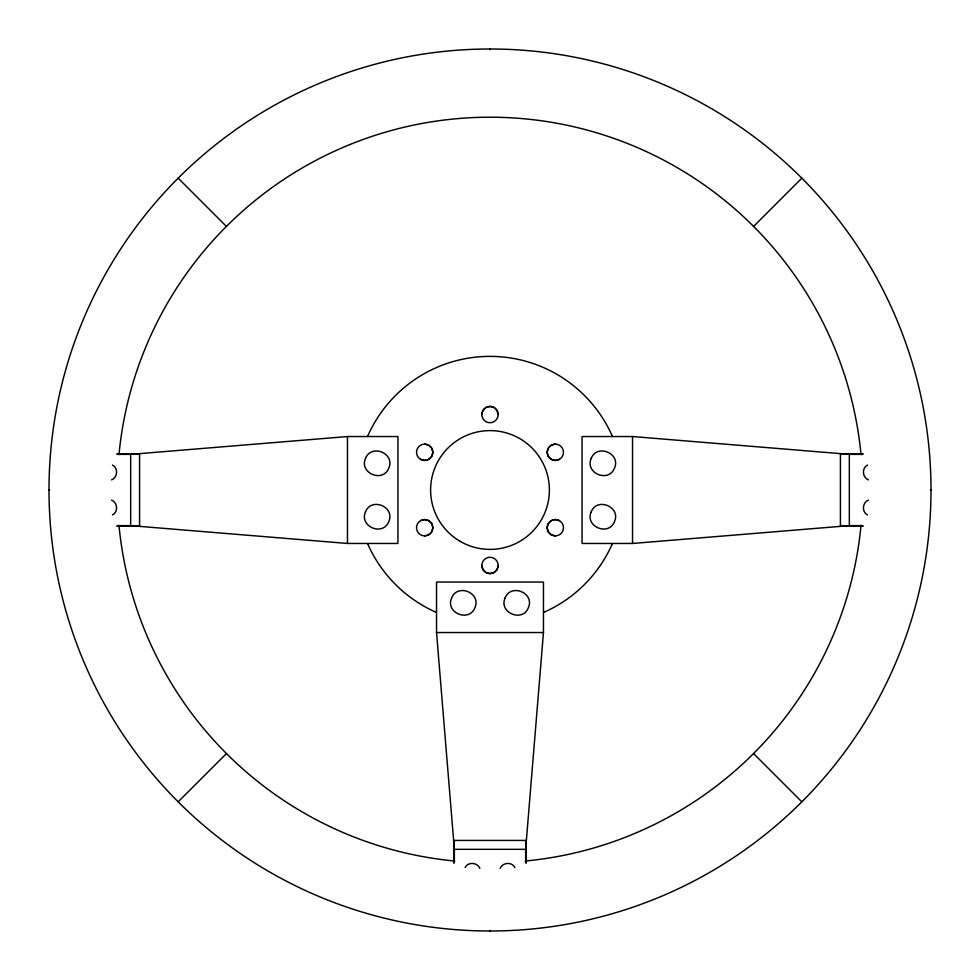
<?xml version="1.0" encoding="UTF-8"?>
<svg xmlns="http://www.w3.org/2000/svg" width="980" height="980" viewBox="0 0 980 980"><rect width="100%" height="100%" fill="white"/><g stroke="black" fill="none" stroke-linecap="round" stroke-linejoin="round"><path stroke-width="1.47" d="M525.758 847.823L543.459 632.541L543.459 582.059L436.541 582.059L436.541 632.541L454.242 847.823M481.829 414.565L482.932 410.498L485.896 407.496L490 406.406L494.104 407.496L497.068 410.498L498.171 414.565A8.171 8.171 0 0 1 485.921 421.645A8.171 8.171 0 0 1 485.921 407.496A8.171 8.171 0 0 1 498.171 414.565M498.171 565.436A8.171 8.171 0 0 1 485.921 572.504A8.171 8.171 0 0 1 485.921 558.355A8.171 8.171 0 0 1 498.171 565.436L497.068 569.503L494.104 572.504L490 573.594L485.896 572.504L482.932 569.503L481.829 565.436M465.096 867.52C468.024 861.579 477.517 862.327 479.869 868.427M500.131 868.427C502.483 862.327 511.977 861.579 514.904 867.52M178.164 801.836L226.466 753.534M753.534 226.466L801.836 178.164M111.573 479.869C117.674 477.517 118.421 468.024 112.48 465.096M112.48 514.904C118.421 511.977 117.674 502.483 111.573 500.131M867.52 465.096C861.579 468.024 862.327 477.517 868.427 479.869M868.427 500.131C862.327 502.483 861.579 511.977 867.52 514.904M559.396 459.351L555.329 460.453L551.238 459.351L548.237 456.386L547.171 452.282L548.237 448.215L551.238 445.214L555.329 444.124M420.591 520.637A8.171 8.171 0 0 1 432.841 527.718A8.171 8.171 0 0 1 420.591 534.786A8.171 8.171 0 0 1 420.591 520.637L424.671 519.547L428.762 520.649L431.764 523.614L432.829 527.718L431.764 531.785L428.762 534.786L424.671 535.876M132.178 454.242L347.459 436.541L397.941 436.541L397.941 543.459L347.459 543.459L132.178 525.758M847.823 454.242L632.541 436.541L582.059 436.541L582.059 543.459L632.541 543.459L847.823 525.758M116.828 453.765L139.577 453.765L139.577 526.236L116.828 526.236M863.172 453.765L840.423 453.765L840.423 526.236L863.172 526.236M117.306 454.365L130.671 454.365L130.671 525.635L117.306 525.635M862.694 454.365L849.329 454.365L849.329 525.635L862.694 525.635M49 490L49.662 490M930.339 490L931 490A441 441 0 0 0 269.5 108.082A441 441 0 0 0 269.5 871.918A441 441 0 0 0 931 490M436.541 632.541L543.459 632.541M424.671 444.124L428.762 445.214L431.764 448.215L432.829 452.282L431.764 456.386L428.762 459.351L424.671 460.453L420.604 459.351A8.171 8.171 0 0 1 420.591 445.214A8.171 8.171 0 0 1 432.841 452.282A8.171 8.171 0 0 1 420.591 459.363M555.329 535.876L551.238 534.786L548.237 531.785L547.171 527.718L548.237 523.614L551.238 520.649L555.329 519.547L559.396 520.649M178.164 178.164L226.466 226.466M753.534 753.534L801.836 801.836M632.541 436.541L632.541 543.459M526.236 863.172L526.236 840.423L453.765 840.423L453.765 863.172M525.635 862.694L525.635 849.329L454.365 849.329L454.365 862.694M490 49L490 49.662M490 930.339L490 931M347.459 436.541L347.459 543.459M861.016 525.427A372.694 372.694 0 0 1 525.427 861.016M454.573 861.016A372.694 372.694 0 0 1 118.984 525.427M118.984 454.573A372.694 372.694 0 0 1 861.016 454.573M612.316 543.814A133.635 133.635 0 0 1 543.814 612.316M436.186 612.316A133.635 133.635 0 0 1 367.684 543.814M367.684 436.186A133.635 133.635 0 0 1 612.316 436.186M365.491 458.444C358.95 473.193 383.009 483.152 388.815 468.097C395.357 453.36 371.298 443.389 365.491 458.444M365.491 511.903C358.95 526.64 383.009 536.611 388.815 521.556C395.357 506.807 371.298 496.848 365.491 511.903M451.609 598.021C445.067 612.77 469.126 622.729 474.933 607.674C481.474 592.937 457.415 582.965 451.609 598.021M505.068 598.021C498.526 612.77 522.585 622.729 528.391 607.674C534.933 592.937 510.874 582.965 505.068 598.021M591.185 458.444C584.644 473.193 608.702 483.152 614.509 468.097C621.051 453.36 596.991 443.389 591.185 458.444M591.185 511.903C584.644 526.64 608.702 536.611 614.509 521.556C621.051 506.807 596.991 496.848 591.185 511.903M551.238 534.786A8.171 8.171 0 0 0 563.488 527.718A8.171 8.171 0 0 0 551.238 520.637A8.171 8.171 0 0 0 551.238 534.786M551.238 459.363A8.171 8.171 0 0 0 563.488 452.282A8.171 8.171 0 0 0 551.238 445.214A8.171 8.171 0 0 0 551.238 459.363M460.306 541.438A59.388 59.388 0 0 0 549.388 490A59.388 59.388 0 0 0 460.306 438.562A59.388 59.388 0 0 0 460.306 541.438"/></g></svg>
